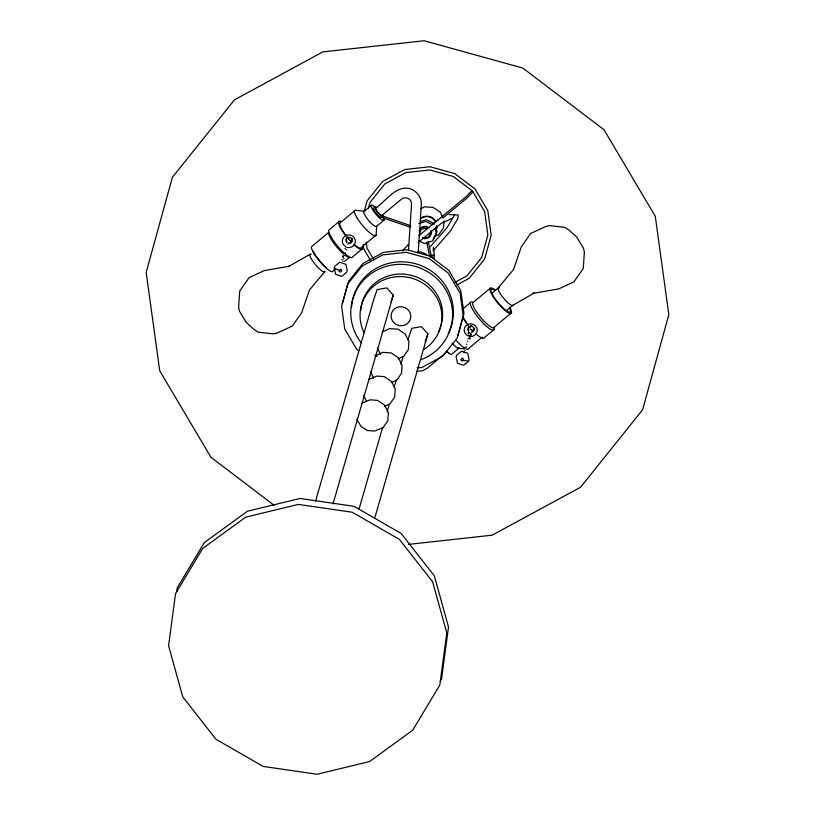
<?xml version="1.0" encoding="UTF-8"?>
<svg xmlns="http://www.w3.org/2000/svg" width="815" height="815" viewBox="0 0 815 815"><rect width="100%" height="100%" fill="white"/><g stroke="black" fill="none" stroke-linecap="round" stroke-linejoin="round"><path stroke-width="1.22" d="M352.467 238.876L351.357 242.086L349.89 242.788M474.218 328.251L473.24 331.022L471.804 329.606M430.697 257.346L430.829 255.075L434.283 255.319L434.079 258.712L430.829 255.075M354.902 245.009A16.412 3.698 50.2 0 0 361.371 247.393L376.112 235.107L376.703 226.173L384.069 220.03M408.468 250.633L411.514 204.3C412.084 198.952 405.249 195.671 401.337 199.268L382.041 215.343L380.116 214.64L376.866 211.014L375.552 208.09C386.585 200.898 397.17 182.774 412.594 189.712C417.851 192.646 421.477 198.055 421.365 204.168L418.187 252.711M443.992 220.804L443.533 227.813L438.837 234.557L434.497 236.554M468.279 327.243L468.839 330.442M176.784 591.405L177.293 587.686L204.392 542.525L247.485 511.199L300.012 498.474L353.965 506.298L401.133 533.468L434.334 575.848L448.515 626.99L441.526 679.109L440.232 681.259M364.132 211.564L367.086 200.867L382.602 181.511L404.688 169.52L430.014 166.739L454.699 173.575L474.992 188.988L487.808 210.637L491.19 235.219L484.63 259.007L469.124 278.363L456.971 284.955M368.441 208.294L370.081 202.344L384.802 183.976L405.768 172.607L429.8 169.958L453.221 176.447L472.486 191.077L484.65 211.615L487.859 234.954L481.634 257.52L466.913 275.888L454.77 282.479M342.341 303.659L348.453 281.521L362.889 263.51L383.457 252.344L407.021 249.757L430.004 256.114L448.892 270.468L460.821 290.619L463.98 313.51L457.867 335.648M334.293 268.013L334.782 266.311L339.692 262.226L345.896 264.366L347.19 270.611L346.701 272.302L341.78 276.397L335.576 274.258L334.293 268.013L339.06 270.407L339.315 271.66L340.558 272.088L341.536 271.263L341.281 270.02L340.038 269.592L339.06 270.407M342.636 256.817L343.319 256.093M342.962 255.686L343.227 257.459M315.507 501.256L374.024 298.535L377.162 289.58L386.789 287.899L393.278 295.162L332.999 503.986M358.936 509.467L382.551 427.641M387.135 411.769L389.244 404.444M394.185 387.349L396.294 380.014M400.878 364.142L402.997 356.817M407.928 339.712L411.769 328.323L421.396 326.632L427.885 333.895L374.666 518.299M468.431 332.184L468.696 333.956M469.837 339.122L469.644 337.135M471.274 334.17L470.53 335.108M473.24 331.022L471.885 331.287M468.574 361.239L469.063 359.547L467.769 353.303L461.575 351.153L456.655 355.248L456.166 356.95L457.46 363.184L463.664 365.334L468.574 361.239L463.419 360.199L462.431 361.025L461.188 360.587L460.933 359.344L461.922 358.529L463.154 358.957L463.419 360.199M390.925 301.876L393.278 295.162M425.145 341.73L427.885 333.895M419.144 230.869L420.795 227.64L425.542 226.163L428.914 227.823M430.177 233.752L428.384 237.257L424.544 238.449L422.72 237.552M431.257 232.978L429.179 237.022L425.848 238.062M433.183 239.253L437.044 231.704L435.424 227.079M434.283 255.319L433.448 247.403L433.223 250.623L450.359 231.154L457.898 218.471L458.183 215.017L454.658 214.834L447.119 227.517L429.984 246.996M402.437 251.03L408.335 244.418M471.824 190.567L466.547 196.262L437.94 220.101M472.904 191.78L467.627 197.464L442.83 218.135M338.622 221.925L328.802 230.115A18.113 4.075 50.2 0 0 344.714 253.516M354.484 210.902L339.743 223.178A16.412 3.698 50.2 0 0 344.093 232.907L346.67 236.156M363.724 211.645L371.09 205.502M347.689 244.062L348.239 243.96M348.392 243.349L348.26 242.727M344.99 248.687L345.601 248.178M346.711 247.454L347.261 247.353M346.059 249.716L346.67 249.93M345.071 253.108L345.631 253.007M344.419 255.37L345.04 255.584M341.719 259.995L342.341 259.486M343.441 258.762L344.001 258.661M335.036 269.347L333.121 270.937A16.412 3.698 50.2 0 1 321.079 263.072L315.843 256.45A16.412 3.698 50.2 0 1 311.493 246.731L328.69 232.397A16.412 3.698 50.2 0 0 343.849 254.229M344.592 261.381L349.36 257.408M362.492 248.646L352.671 256.837A18.113 4.075 50.2 0 1 345.529 254.209M340.772 269.724L340.955 269.205M418.798 235.708L437.818 219.856M436.035 221.69L433.173 224.074L433.967 224.461M418.238 242.503L441.058 223.483L452.284 218.237M462.288 309.374L470.326 302.671M489.876 288.571L472.68 302.905A16.412 3.698 50.2 0 0 482.266 319.246A16.412 3.698 50.2 0 0 494.308 327.121L511.504 312.787M491.414 293.624L498.026 288.113L513.481 269.612L521.264 246.945L530.647 233.467L545.826 226.478L549.402 225.612L564.795 227.344L569.206 230.227L576.847 237.206L583.53 248.31L584.365 252.059L583.295 268.41L573.913 281.898L558.723 288.887L532.389 293.492L534.375 293.003L513.175 305.055L506.553 310.566M470.54 329.596L471.162 329.82M468.167 333.101L468.778 332.591M447.445 351.418L427.427 368.105L422.506 370.774L416.373 371.446M469.562 332.989L470.123 332.897M468.91 335.25L469.532 335.474M467.932 338.643L468.493 338.551M469.552 338.5L470.163 337.991M466.302 344.297L466.852 344.205M465.324 347.689L465.874 347.598M464.672 349.951L465.284 350.165M464.265 352.009L464.081 352.528M463.908 352.579L464.469 352.488M482.327 337.094L468.513 348.616A16.412 3.698 50.2 0 1 466.455 349.115M494.196 329.392L484.375 337.583A18.113 4.075 50.2 0 1 477.233 334.955L475.634 333.386M288.612 266.505L309.822 254.453M420.459 208.844L424.798 206.847L433.162 207.407L440.304 212.206L442.993 217.513M382.062 332.092L389.652 328.598L398.015 329.158L405.157 333.967L408.926 341.393L408.386 349.564L403.69 356.308L398.27 358.804M375.206 355.839L382.795 352.345L391.159 352.905L398.311 357.714L402.07 365.14L401.53 373.311L396.834 380.055L391.414 382.551M368.349 379.586L376.988 376.061L384.313 376.652L391.455 381.461L395.214 388.887L394.674 397.058L389.988 403.802L384.558 406.298M361.503 403.333L370.132 399.808L377.457 400.399L383.57 404.454L384.599 405.208L388.358 412.624L387.828 420.805L383.132 427.549L374.493 431.074L367.178 430.483L361.065 426.428L356.807 419.318M420.418 221.568L426.337 219.724L434.212 223.616M418.737 223.636L425.848 221.415L432.602 224.757M421.07 227.935L425.512 226.55L427.62 227.589M289.406 266.22L264.264 270.621L249.084 277.62L239.702 291.098L238.632 307.459L239.467 311.198L246.15 322.302L253.791 329.291L258.202 332.163L273.596 333.895L277.171 333.04L292.351 326.041L301.733 312.563L309.517 289.906L324.961 271.405A11.492 2.588 50.2 0 1 314.61 263.602A11.492 2.588 50.2 0 1 311.269 254.107M417.168 367.911L422.129 367.361L442.698 356.206L457.134 338.184L463.236 316.047L460.088 293.166L448.158 273.005L429.271 258.661L406.288 252.304L382.724 254.891L362.155 266.047L347.72 284.068L341.607 306.206L344.755 329.097L356.685 349.248L358.671 350.756M408.397 544.4L492.168 535.18L580.545 487.248L642.587 409.813L668.83 314.692L655.291 216.342L604.027 129.748L522.853 68.083L424.106 40.75L322.832 51.895L234.455 99.838L172.413 177.263L146.17 272.393L159.709 370.744L210.973 457.337L274.115 505.29M449.034 214.6L454.658 214.834M417.555 251.682L421.009 251.957A26.834 25.846 16.1 0 1 426.734 254.708M458.04 348.168L464.051 348.84M470.52 325.705L472.13 325.919M382.439 215.944L410.882 225.775M383.05 217.829L410.169 227.212M376.968 207.662L374.299 206.694L376.123 210.749L380.615 215.771L383.295 216.739L382.378 214.712M382.062 217.758L379.393 216.8L374.9 211.778L373.076 207.713M445.988 351.805L448.698 352.814M427.04 229.107L425.216 228.2L421.375 229.402L419.582 232.896L420.234 234.771M422.628 237.369L424.737 238.408M422.455 237.685L424.707 238.795L429.454 237.318L431.655 233.008L430.85 230.696M418.778 240.761L424.401 243.542L432.694 240.955L436.555 233.406L434.935 228.781M350.053 240.231L351.489 241.648M349.92 240.67L351.357 242.086M353.761 244.449L355.36 246.018A18.113 4.075 50.2 0 0 362.441 246.986M468.309 325.399L465.304 321.599A18.113 4.075 50.2 0 1 462.248 316.668M469.063 326.346L470.408 328.048M347.312 236.971L349.34 239.529M345.682 235.515L343.421 232.662A18.113 4.075 50.2 0 1 340.894 221.374M348.535 239.111L347.19 237.41L346.273 238.744L346.844 241.943M316.505 256.694L321.212 262.634A14.711 3.311 50.2 0 0 326.204 267.554M373.474 259.068L367.066 248.249L366.22 242.106M370.316 260.056L363.908 249.237L363.235 244.317M377.365 348.076L380.595 354.444M370.519 371.823L373.739 378.191M363.663 395.57L366.353 400.868M470.622 333.743L470.948 335.301M467.902 341.128L467.341 341.22M466.272 346.772L465.711 346.874M462.828 358.142L462.278 358.233M428.252 241.566L430.789 253.822M426.693 242.055L429.719 256.694M343.41 261.238L342.86 261.33M361.127 342.707A51.07 49.185 16.1 0 1 374.696 271.324A51.07 49.185 16.1 0 1 447.14 292.3A51.07 49.185 16.1 0 1 420.459 359.884M377.08 356.379A51.07 49.185 16.1 0 1 374.92 355.116M364.101 332.714A41.025 39.517 16.1 0 1 381.339 281.063A41.025 39.517 16.1 0 1 435.811 296.14A41.025 39.517 16.1 0 1 424.126 349.329M360.851 310.372A41.025 39.517 16.1 0 1 412.196 275.582A41.025 39.517 16.1 0 1 438.419 331.837M351.601 307.011A51.07 49.185 16.1 0 1 415.507 263.714A51.07 49.185 16.1 0 1 448.148 333.743M420.469 218.858A9.851 9.485 16.1 0 1 435.76 222.067M436.759 225.643A9.851 9.485 16.1 0 1 436.27 229.341M420.591 218.43A9.851 9.485 16.1 0 1 435.882 221.639M436.881 226.489A9.851 9.485 16.1 0 1 436.392 228.913M382.693 216.107A9.851 2.221 50.2 0 1 381.196 219.388A9.851 2.221 50.2 0 1 371.844 208.273A9.851 2.221 50.2 0 1 374.971 206.929M376.703 226.173A9.851 2.221 50.2 0 1 367.82 219.49A9.851 2.221 50.2 0 1 364.957 211.35L356.542 210.402A16.412 3.698 50.2 0 0 361.32 223.962A16.412 3.698 50.2 0 0 376.112 235.107M348.26 257.102A16.412 3.698 50.2 0 1 345.825 255.747M315.741 255.553A14.711 3.311 50.2 0 1 313.368 251.336M346.721 242.35A3.168 3.046 16.1 0 1 347.445 237.736A3.168 3.046 16.1 0 1 352.029 239.315A3.168 3.046 16.1 0 1 349.716 243.39M345.723 246.731A6.561 6.326 16.1 0 1 344.806 236.156A6.561 6.326 16.1 0 1 355.177 239.742A6.561 6.326 16.1 0 1 347.852 247.475M446.386 351.082A9.851 2.221 50.2 0 0 451.907 354.005L459.273 347.862A9.851 2.221 50.2 0 1 452.05 343.146M464.927 348.351A16.412 3.698 50.2 0 1 456.471 340.752M494.145 327.732A18.113 4.075 50.2 0 1 479.363 318.93A18.113 4.075 50.2 0 1 472.598 302.12M465.966 321.844A16.412 3.698 50.2 0 1 463.358 317.656M509.772 307.245A16.412 3.698 50.2 0 1 505.035 310.403L499.463 304.922A16.412 3.698 50.2 0 1 490.019 290.466A16.412 3.698 50.2 0 1 495.347 290.15M509.63 308.172A14.711 3.311 50.2 0 1 504.587 309.394L499.595 304.484A14.711 3.311 50.2 0 1 491.313 292.106A14.711 3.311 50.2 0 1 494.603 290.313M468.594 331.287A3.168 3.046 16.1 0 1 469.328 326.672A3.168 3.046 16.1 0 1 473.912 328.251A3.168 3.046 16.1 0 1 471.59 332.326M468.635 336.126A6.561 6.326 16.1 0 1 466.119 325.562A6.561 6.326 16.1 0 1 476.948 328.323A6.561 6.326 16.1 0 1 469.725 336.412M513.175 305.055A11.492 2.588 50.2 0 1 502.814 297.261A11.492 2.588 50.2 0 1 499.473 287.756M175.571 593.615L168.583 645.735L182.764 696.876L215.965 739.266L263.133 766.426L317.086 774.25L369.613 761.526L412.706 730.209L439.815 685.048L446.803 632.929L432.622 581.788L399.411 539.398L352.243 512.238L298.3 504.414L245.773 517.138L202.68 548.454L175.571 593.615M393.584 322.363A9.851 9.485 16.1 0 0 410.261 319.439A9.851 9.485 16.1 0 0 399.024 306.858A9.851 9.485 16.1 0 0 393.584 322.363"/></g></svg>
